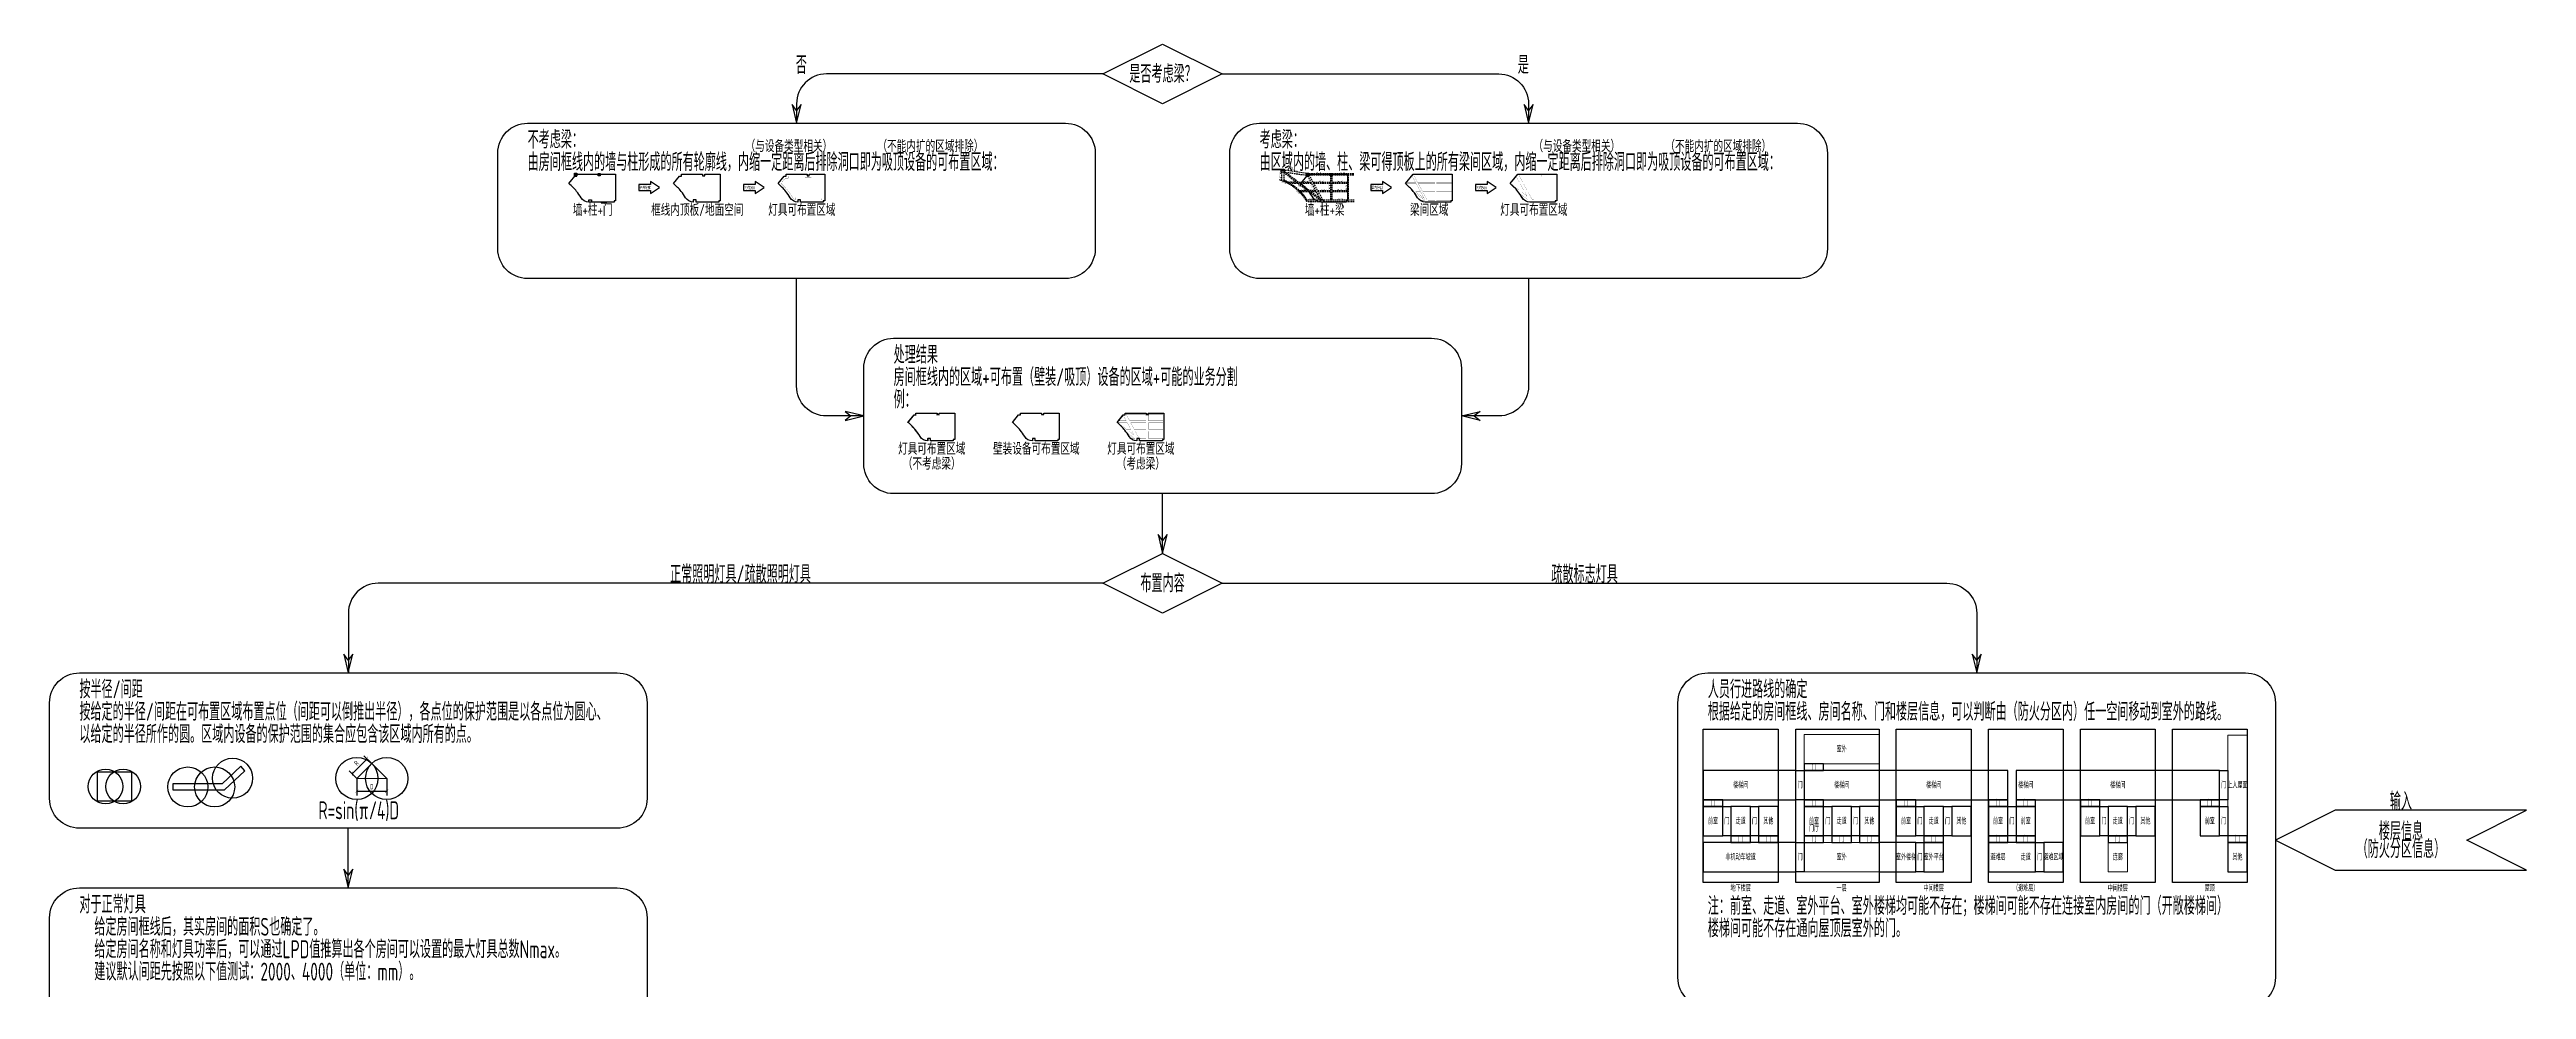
# Model space of a CAD drawing. Header units: millimetres. Extents: x -1582620 to 4754388, y -184455 to 3397362.
# Drawn here: x 1797128 to 2626128, y 2372496 to 2687146 of the extents above; entities that cross this region are included whole.
import ezdxf
from ezdxf.enums import TextEntityAlignment as Align

# ---------------------------------------------------------------- set-up
doc = ezdxf.new("R2010")
doc.units = ezdxf.units.MM
doc.header["$LTSCALE"] = 1000
doc.header["$MEASUREMENT"] = 0
doc.linetypes.add('__覆盖_S20-tplt_TEN25IN7$0$DASHED', pattern=[0.75, 0.5, -0.25])
doc.layers.add('AI-室外安全区域', color=3, linetype='Continuous', lineweight=20, plot=False)
doc.layers.add('套内', color=9, linetype='Continuous', lineweight=20, plot=False)
for name, color, linetype in [('E-UNIV-DIAG', 2, 'Continuous'), ('E-UNIV-NOTE', 6, 'Continuous'), ('E-UNIV-REV', 6, 'Continuous'), ('MJ', 211, 'Continuous'), ('S_BEAM', 4, '__覆盖_S20-tplt_TEN25IN7$0$DASHED'), ('S_BEAM_SECD', 142, '__覆盖_S20-tplt_TEN25IN7$0$DASHED'), ('S_BEAM_SECD_TEXT_HORZ', 9, 'Continuous'), ('S_BEAM_SECD_TEXT_VERT', 211, 'Continuous'), ('S_BEAM_TEXT_HORZ', 7, 'Continuous'), ('S_BEAM_TEXT_VERT', 41, 'Continuous'), ('可布置区域（吸顶）', 3, 'Continuous'), ('可布置区域（壁装）', 5, 'Continuous'), ('房间框线', 30, 'Continuous'), ('门窗框线', 114, 'Continuous')]:
    doc.layers.add(name, color=color, linetype=linetype)
doc.layers.add('柱子', color=7, linetype='Continuous', plot=False)
doc.styles.add('__覆盖_S20-tplt_TEN25IN7$0$TH-STYLE1', font='Tssdeng.shx', dxfattribs={"width": 0.7, "bigfont": 'Tssdchn.shx'})
doc.styles.add('TH-STYLE3', font='tssdeng.shx', dxfattribs={"width": 0.65, "bigfont": 'tssdchn.shx'})
doc.dimstyles.new('E-DIMA100', dxfattribs={"dimscale": 100, "dimtxt": 3.5, "dimasz": 2, "dimexe": 3, "dimexo": 0, "dimgap": 1.25, "dimtad": 1, "dimdec": 1, "dimrnd": 1, "dimdsep": 46, "dimtxsty": 'TH-STYLE3', "dimblk1": 'ARCHTICK', "dimblk2": 'ARCHTICK', "dimsah": 1, "dimcen": 0, "dimclrt": 6, "dimadec": 0, "dimazin": 0, "dimtfac": 1, "dimtdec": 1, "dimtix": 1, "dimtmove": 2, "dimatfit": 3, "dimldrblk": 'ARCHTICK', "dimfxl": 1, "dimtolj": 1, "dimarcsym": 0})

# ---------------------------------------------------------------- blocks, each defined once
blk = doc.blocks.new('_ARCHTICK')
at = {"color": 0, "linetype": 'ByBlock', "const_width": 0.15}
blk.add_lwpolyline([(-0.5, -0.5), (0.5, 0.5)], dxfattribs=at)
blk = doc.blocks.new('*D632')
at = {"layer": 'Defpoints', "color": 0, "transparency": 16777216}
for p in [(1899978, 2443128), (1909978, 2443128), (1909978, 2438881)]:
    blk.add_point(p, dxfattribs=at)
at = {"layer": 'E-UNIV-NOTE', "color": 0, "lineweight": -2, "transparency": 16777216}
for p, q in [((1899978, 2443128), (1899978, 2437381)), ((1899978, 2438881), (1909978, 2438881)), ((1909978, 2443128), (1909978, 2437381))]:
    blk.add_line(p, q, dxfattribs=at)
at = {"layer": 'E-UNIV-NOTE', "color": 0, "lineweight": -2, "transparency": 16777216, "xscale": 1000, "yscale": 1000, "zscale": 1000, "rotation": 180}
blk.add_blockref('_ARCHTICK', (1899978, 2438881), dxfattribs=at)
at = {"layer": 'E-UNIV-NOTE', "color": 0, "lineweight": -2, "transparency": 16777216, "xscale": 1000, "yscale": 1000, "zscale": 1000}
blk.add_blockref('_ARCHTICK', (1909978, 2438881), dxfattribs=at)
at = {"layer": 'E-UNIV-NOTE', "color": 6, "transparency": 16777216, "insert": (1904978, 2440381), "char_height": 1750, "attachment_point": 5, "style": 'TH-STYLE3'}
blk.add_mtext('\\A1;D', dxfattribs=at)
blk = doc.blocks.new('*D633')
at = {"layer": 'Defpoints', "color": 0, "transparency": 16777216}
for p in [(1903431, 2449675), (1904978, 2448128), (1899978, 2443128)]:
    blk.add_point(p, dxfattribs=at)
at = {"layer": 'E-UNIV-NOTE', "color": 0, "lineweight": -2, "transparency": 16777216}
for p, q in [((1899978, 2443128), (1897370, 2445736)), ((1898431, 2444675), (1903431, 2449675)), ((1904978, 2448128), (1902370, 2450736))]:
    blk.add_line(p, q, dxfattribs=at)
at = {"layer": 'E-UNIV-NOTE', "color": 0, "lineweight": -2, "transparency": 16777216, "xscale": 1000, "yscale": 1000, "zscale": 1000}
for p, rotation in [((1903431, 2449675), 45), ((1898431, 2444675), 225)]:
    blk.add_blockref('_ARCHTICK', p, dxfattribs=dict(at, rotation=rotation))
at = {"layer": 'E-UNIV-NOTE', "color": 6, "transparency": 16777216, "insert": (1899870, 2448236), "char_height": 1750, "attachment_point": 5, "rotation": 45, "style": 'TH-STYLE3'}
blk.add_mtext('\\A1;R', dxfattribs=at)

msp = doc.modelspace()

# ---------------------------------------------------------------- linework, layer by layer
at = {"layer": 'AI-室外安全区域', "elevation": 0}
for points in [[(2409443.04, 2457849.56), (2384420.64, 2457849.56), (2384420.64, 2448008.23), (2409443.04, 2448008.23)], [(2532650.15, 2457638.65), (2526162.27, 2457638.65), (2526162.27, 2423903.69), (2532650.15, 2423903.69)], [(2409443.04, 2421692.74), (2384420.64, 2421692.74), (2384420.64, 2411851.41), (2409443.04, 2411851.41)], [(2492581.11, 2421692.74), (2486093.23, 2421692.74), (2486093.23, 2411851.41), (2492581.11, 2411851.41)]]:
    msp.add_lwpolyline(points, close=True, dxfattribs=at)
at = {"layer": 'E-UNIV-DIAG', "elevation": 0}
for points in [[(2169644.22, 2688982), (2189644.22, 2678982), (2169644.22, 2668982), (2149644.22, 2678982)], [(2169644.22, 2518482), (2189644.22, 2508482), (2169644.22, 2498482), (2149644.22, 2508482)], [(1897127.73, 2478473.75), (1898627.73, 2484749.99), (1897127.73, 2482749.99), (1895627.73, 2484749.99)]]:
    msp.add_lwpolyline(points, close=True, dxfattribs=at)
for points in [[(2149644.22, 2678982), (2057144.22, 2678982, 0.414213562), (2047144.22, 2668982), (2047144.22, 2662482)], [(2189644.22, 2678982), (2282144.22, 2678982, -0.414213562), (2292144.22, 2668982), (2292144.22, 2662482)], [(2069644.22, 2564482), (2057144.22, 2564482, -0.414213562), (2047144.22, 2574482), (2047144.22, 2610482)], [(2292144.22, 2610482), (2292144.22, 2574482, -0.414213562), (2282144.22, 2564482), (2269644.22, 2564482)], [(2149644.22, 2508482), (1907144.22, 2508482, 0.414213562), (1897144.22, 2498482), (1897144.22, 2478473.75)], [(2189644.22, 2508482), (2432144.22, 2508482, -0.414213562), (2442144.22, 2498482), (2442144.22, 2478473.75)]]:
    msp.add_lwpolyline(points, format="xyb", dxfattribs=at)
for points in [[(2137144.22, 2610482), (1957144.22, 2610482, -0.414213562), (1947144.22, 2620482), (1947144.22, 2652482, -0.414213562), (1957144.22, 2662482), (2137144.22, 2662482, -0.414213562), (2147144.22, 2652482), (2147144.22, 2620482, -0.414213562)], [(2382144.22, 2610482), (2202144.22, 2610482, -0.414213562), (2192144.22, 2620482), (2192144.22, 2652482, -0.414213562), (2202144.22, 2662482), (2382144.22, 2662482, -0.414213562), (2392144.22, 2652482), (2392144.22, 2620482, -0.414213562)], [(2259644.22, 2538482), (2079644.22, 2538482, -0.414213562), (2069644.22, 2548482), (2069644.22, 2580482, -0.414213562), (2079644.22, 2590482), (2259644.22, 2590482, -0.414213562), (2269644.22, 2580482), (2269644.22, 2548482, -0.414213562)], [(1987127.73, 2426473.75), (1807127.73, 2426473.75, -0.414213562), (1797127.73, 2436473.75), (1797127.73, 2468473.75, -0.414213562), (1807127.73, 2478473.75), (1987127.73, 2478473.75, -0.414213562), (1997127.73, 2468473.75), (1997127.73, 2436473.75, -0.414213562)], [(2532127.73, 2366473.75), (2352127.73, 2366473.75, -0.414213562), (2342127.73, 2376473.75), (2342127.73, 2468473.75, -0.414213562), (2352127.73, 2478473.75), (2532127.73, 2478473.75, -0.414213562), (2542127.73, 2468473.75), (2542127.73, 2376473.75, -0.414213562)], [(1987127.73, 2294473.75), (1807127.73, 2294473.75, -0.414213562), (1797127.73, 2304473.75), (1797127.73, 2396473.75, -0.414213562), (1807127.73, 2406473.75), (1987127.73, 2406473.75, -0.414213562), (1997127.73, 2396473.75), (1997127.73, 2304473.75, -0.414213562)]]:
    msp.add_lwpolyline(points, format="xyb", close=True, dxfattribs=at)
for points in [[(2047144.22, 2662482), (2048644.22, 2668758.24), (2047144.22, 2666758.24), (2045644.22, 2668758.24), (2047144.22, 2662482)], [(2292144.22, 2662482), (2293644.22, 2668758.24), (2292144.22, 2666758.24), (2290644.22, 2668758.24), (2292144.22, 2662482)], [(2069644.22, 2564482), (2063367.98, 2565982), (2065367.98, 2564482), (2063367.98, 2562982), (2069644.22, 2564482)], [(2269644.22, 2564482), (2275920.47, 2565982), (2273920.47, 2564482), (2275920.47, 2562982), (2269644.22, 2564482)], [(2169644.22, 2518482), (2169644.22, 2538482)], [(2169644.22, 2518482), (2171144.22, 2524758.24), (2169644.22, 2522758.24), (2168144.22, 2524758.24), (2169644.22, 2518482)], [(2442144.22, 2478473.75), (2443644.22, 2484749.99), (2442144.22, 2482749.99), (2440644.22, 2484749.99), (2442144.22, 2478473.75)], [(1897127.73, 2406473.75), (1897127.73, 2426473.75)], [(1897127.73, 2406473.75), (1898627.73, 2412749.99), (1897127.73, 2410749.99), (1895627.73, 2412749.99), (1897127.73, 2406473.75)]]:
    msp.add_lwpolyline(points, dxfattribs=at)
at = {"layer": 'E-UNIV-DIAG', "color": 3, "elevation": 0}
msp.add_lwpolyline([(2562127.73, 2412473.75), (2626127.73, 2412473.75), (2606127.73, 2422473.75), (2626127.73, 2432473.75), (2562127.73, 2432473.75), (2542127.73, 2422473.75)], close=True, dxfattribs=at)
at = {"layer": 'E-UNIV-NOTE', "elevation": 0}
for points in [[(2001306.76, 2640965.58), (1998306.76, 2642965.58), (1998306.76, 2641965.58), (1994338.13, 2641965.58), (1994338.13, 2639965.58), (1998306.76, 2639965.58), (1998306.76, 2638965.58), (2001306.76, 2640965.58)], [(2036306.76, 2640965.58), (2033306.76, 2642965.58), (2033306.76, 2641965.58), (2029338.13, 2641965.58), (2029338.13, 2639965.58), (2033306.76, 2639965.58), (2033306.76, 2638965.58), (2036306.76, 2640965.58)], [(2246306.76, 2640965.58), (2243306.76, 2642965.58), (2243306.76, 2641965.58), (2239338.13, 2641965.58), (2239338.13, 2639965.58), (2243306.76, 2639965.58), (2243306.76, 2638965.58), (2246306.76, 2640965.58)], [(2281306.76, 2640965.58), (2278306.76, 2642965.58), (2278306.76, 2641965.58), (2274338.13, 2641965.58), (2274338.13, 2639965.58), (2278306.76, 2639965.58), (2278306.76, 2638965.58), (2281306.76, 2640965.58)]]:
    msp.add_lwpolyline(points, dxfattribs=at)
at = {"layer": 'E-UNIV-REV', "const_width": 50, "elevation": 0}
for points in [[(2253174.71, 2644765.58), (2253007.98, 2644765.58), (2251242.67, 2642615.58), (2254344.13, 2642615.58)], [(2260844.4, 2644915.59), (2260694.4, 2644915.59), (2260694.4, 2645215.58), (2253644.42, 2645215.58), (2253644.42, 2645157.75), (2255027.14, 2642615.58), (2260844.4, 2642615.58)], [(2266494.4, 2645215.57), (2261394.4, 2645215.57), (2261394.4, 2644915.59), (2261244.4, 2644915.59), (2261244.4, 2642615.58), (2266494.4, 2642615.58)], [(2256030.27, 2639515.58), (2254349.59, 2639515.58), (2257208.17, 2637349.99)], [(2260844.4, 2642315.58), (2255190.32, 2642315.58), (2256550.11, 2639815.58), (2260844.4, 2639815.58)], [(2260844.4, 2639515.58), (2256713.28, 2639515.58), (2258154.66, 2636865.58), (2258494.4, 2636865.58), (2258494.4, 2636715.57), (2260844.4, 2636715.57)], [(2266494.4, 2642315.58), (2261244.4, 2642315.58), (2261244.4, 2639815.58), (2266494.4, 2639815.58)], [(2266494.4, 2639515.58), (2261244.4, 2639515.58), (2261244.4, 2636715.57), (2266494.4, 2636715.57)]]:
    msp.add_lwpolyline(points, close=True, dxfattribs=at)
for points in [[(2254507.31, 2642315.58), (2250996.34, 2642315.58), (2250961.89, 2642273.62, -0.022146627), (2252178.58, 2641160.29), (2253953.6, 2639815.58), (2255867.1, 2639815.58)], [(2253687.19, 2639515.58), (2253642.32, 2639515.58, -0.032328056), (2255018.29, 2637523.56, 0.090285864), (2255726.86, 2636715.57), (2257383.2, 2636715.57)]]:
    msp.add_lwpolyline(points, format="xyb", close=True, dxfattribs=at)
at = {"layer": 'MJ', "elevation": 0}
for points in [[(2350618.87, 2459624.72), (2375641.26, 2459624.72), (2375641.26, 2408287.14), (2350618.87, 2408287.14)], [(2381641.26, 2459624.72), (2409443.04, 2459624.72), (2409443.04, 2408287.14), (2381641.26, 2408287.14)], [(2415222.42, 2459624.72), (2440244.81, 2459624.72), (2440244.81, 2408287.14), (2415222.42, 2408287.14)], [(2446024.2, 2459624.72), (2471046.59, 2459624.72), (2471046.59, 2408287.14), (2446024.2, 2408287.14)], [(2476825.97, 2459624.72), (2501848.37, 2459624.72), (2501848.37, 2408287.14), (2476825.97, 2408287.14)], [(2507627.75, 2459624.72), (2532650.15, 2459624.72), (2532650.15, 2408287.14), (2507627.75, 2408287.14)]]:
    msp.add_lwpolyline(points, close=True, dxfattribs=at)
at = {"layer": 'S_BEAM'}
for p, q in [((2209444.35, 2646115.62, 0), (2209444.35, 2643292.62, 0)), ((2217844.42, 2644969.17, 0), (2209819.47, 2646115.62, 0)), ((2222594.4, 2636555.56, 0), (2209975.14, 2646115.62, 0)), ((2210244.36, 2646115.62, 0), (2210244.34, 2642980.68, 0)), ((2217844.42, 2645676.28, 0), (2210294.35, 2646754.89, 0)), ((2222847.61, 2636865.57, 0), (2210294.35, 2646375.63, 0)), ((2218093.13, 2644915.57, 0), (2222594.4, 2636639.9, 0)), ((2218293.93, 2645612.06, 0), (2218644.42, 2645561.99, 0)), ((2218644.42, 2645615.58, 0), (2225694.4, 2645615.58, 0)), ((2218644.42, 2645215.58, 0), (2225694.4, 2645215.58, 0)), ((2218644.42, 2645157.75, 0), (2223154.66, 2636865.58, 0)), ((2225844.4, 2644915.58, 0), (2225844.4, 2636715.57, 0)), ((2226244.4, 2644915.58, 0), (2226244.4, 2636715.57, 0)), ((2226394.4, 2645615.57, 0), (2233744.4, 2645615.57, 0)), ((2226394.4, 2645215.57, 0), (2233744.4, 2645215.57, 0)), ((2222594.4, 2636715.57, 0), (2217694.9, 2636715.57, 0)), ((2233744.4, 2636715.57, 0), (2223494.4, 2636715.57, 0)), ((2222594.4, 2636115.57, 0), (2218057.69, 2636115.57, 0)), ((2233744.4, 2636115.57, 0), (2223494.4, 2636115.57, 0))]:
    msp.add_line(p, q, dxfattribs=at)
at = {"layer": 'S_BEAM_SECD'}
for p, q in [((2231494.4, 2645215.57, 0), (2231494.4, 2636715.57, 0)), ((2231794.4, 2645215.57, 0), (2231794.4, 2636715.57, 0)), ((2214595.19, 2642615.58, 0), (2211051.13, 2642615.58, 0)), ((2214991.19, 2642315.58, 0), (2211638.71, 2642315.58, 0)), ((2218291.19, 2639815.58, 0), (2215117.65, 2639815.58, 0)), ((2219344.13, 2642615.58, 0), (2215257.6, 2642615.58, 0)), ((2218687.19, 2639515.58, 0), (2215428.76, 2639515.58, 0)), ((2219507.31, 2642315.58, 0), (2215653.6, 2642315.58, 0)), ((2220867.1, 2639815.58, 0), (2218953.6, 2639815.58, 0)), ((2221030.27, 2639515.58, 0), (2219349.59, 2639515.58, 0)), ((2225844.4, 2642615.58, 0), (2220027.14, 2642615.58, 0)), ((2225844.4, 2642315.58, 0), (2220190.32, 2642315.58, 0)), ((2225844.4, 2639815.58, 0), (2221550.11, 2639815.58, 0)), ((2225844.4, 2639515.58, 0), (2221713.28, 2639515.58, 0)), ((2231494.4, 2642615.58, 0), (2226244.4, 2642615.58, 0)), ((2231494.4, 2642315.58, 0), (2226244.4, 2642315.58, 0)), ((2231494.4, 2639815.58, 0), (2226244.4, 2639815.58, 0)), ((2231494.4, 2639515.58, 0), (2226244.4, 2639515.58, 0))]:
    msp.add_line(p, q, dxfattribs=at)
for centre, radius, start, end in [((2203870.5, 2627844.8, 0), 16421.99, 30.2411046, 72.60745021), ((2203886.23, 2627856.81, 0), 16806.01, 61.42392409, 67.76549417), ((2203886.23, 2627856.81, 0), 16706.01, 31.60574383, 59.93805764)]:
    msp.add_arc(centre, radius, start, end, dxfattribs=at)
at = {"layer": '可布置区域（吸顶）', "const_width": 50, "elevation": 0}
for points in [[(2055394.4, 2636765.58), (2049194.4, 2636765.58), (2049194.4, 2637565.58), (2046894.4, 2637565.58), (2046894.4, 2636873.81, -0.182731447), (2045618.74, 2637883.36, 0.034911741), (2044066.08, 2640106.56, 0.023703058), (2042825.88, 2641501.24, 0.015972442), (2041935.07, 2642355.77), (2043338.96, 2644065.58), (2044344.42, 2644065.58), (2044344.42, 2644715.58), (2049994.4, 2644715.58), (2049994.4, 2644215.59), (2052094.4, 2644215.59), (2052094.4, 2644715.58), (2055894.4, 2644715.58), (2055894.4, 2637215.58), (2055394.4, 2637215.58)], [(2289388.42, 2642115.58), (2286452.94, 2642115.58, -0.01561306), (2287310.26, 2641311.44), (2289020.8, 2640015.58), (2290530.64, 2640015.58)], [(2289565.99, 2638598.91, -0.015253322), (2290189.85, 2637626.36, 0.084109078), (2290797.92, 2636915.57), (2291788, 2636915.57)], [(2099369.77, 2556311.11), (2092169.77, 2556311.11), (2092169.77, 2557111.11), (2090869.77, 2557111.11), (2090869.77, 2556318.06, -0.244834107), (2088665.22, 2557671.89, 0.034911741), (2087152.48, 2559837.91, 0.023703058), (2085943.77, 2561197.18, 0.022317977), (2084716.9, 2562344.56), (2086577.92, 2564611.11), (2087319.78, 2564611.11), (2087319.78, 2565261.11), (2093969.77, 2565261.11), (2093969.77, 2564761.12), (2095069.77, 2564761.12), (2095069.77, 2565261.11), (2099869.77, 2565261.11), (2099869.77, 2556761.11), (2099369.77, 2556761.11)], [(2157863.79, 2562161.11), (2154928.31, 2562161.11, -0.01561306), (2155785.63, 2561356.97), (2157496.17, 2560061.11), (2159006.01, 2560061.11)], [(2158041.36, 2558644.43, -0.015253322), (2158665.22, 2557671.89, 0.084109078), (2159273.29, 2556961.09), (2160263.36, 2556961.09)]]:
    msp.add_lwpolyline(points, format="xyb", close=True, dxfattribs=at)
for points in [[(2288074.44, 2644531.35), (2286665.66, 2642815.58), (2289007.68, 2642815.58)], [(2295644.4, 2644715.59), (2295494.4, 2644715.59), (2295494.4, 2645015.58), (2288949.41, 2645015.58), (2290146.03, 2642815.58), (2295644.4, 2642815.58)], [(2301294.4, 2645015.57), (2296594.4, 2645015.57), (2296594.4, 2644715.59), (2296444.4, 2644715.59), (2296444.4, 2642815.58), (2301294.4, 2642815.58)], [(2290911.39, 2639315.58), (2289944.8, 2639315.58), (2291588.82, 2638070.11)], [(2295644.4, 2642115.58), (2290526.77, 2642115.58), (2291669, 2640015.58), (2295644.4, 2640015.58)], [(2295644.4, 2639315.58), (2292049.74, 2639315.58), (2293273.55, 2637065.58), (2293694.4, 2637065.58), (2293694.4, 2636915.57), (2295644.4, 2636915.57)], [(2301294.4, 2642115.58), (2296444.4, 2642115.58), (2296444.4, 2640015.58), (2301294.4, 2640015.58)], [(2301294.4, 2639315.58), (2296444.4, 2639315.58), (2296444.4, 2636915.57), (2301294.4, 2636915.57)], [(2156549.81, 2564576.88), (2155141.03, 2562861.11), (2157483.05, 2562861.11)], [(2164119.77, 2564761.12), (2163969.77, 2564761.12), (2163969.77, 2565061.11), (2157424.78, 2565061.11), (2158621.4, 2562861.11), (2164119.77, 2562861.11)], [(2164119.77, 2562161.11), (2159002.14, 2562161.11), (2160144.36, 2560061.11), (2164119.77, 2560061.11)], [(2169769.77, 2565061.09), (2165069.77, 2565061.09), (2165069.77, 2564761.12), (2164919.77, 2564761.12), (2164919.77, 2562861.11), (2169769.77, 2562861.11)], [(2169769.77, 2562161.11), (2164919.77, 2562161.11), (2164919.77, 2560061.11), (2169769.77, 2560061.11)], [(2159386.75, 2559361.11), (2158420.17, 2559361.11), (2160064.19, 2558115.63)], [(2164119.77, 2559361.11), (2160525.11, 2559361.11), (2161748.92, 2557111.11), (2162169.77, 2557111.11), (2162169.77, 2556961.09), (2164119.77, 2556961.09)], [(2169769.77, 2559361.11), (2164919.77, 2559361.11), (2164919.77, 2556961.09), (2169769.77, 2556961.09)]]:
    msp.add_lwpolyline(points, close=True, dxfattribs=at)
at = {"layer": '可布置区域（吸顶）'}
for centre, radius in [((1815866.24, 2440416.32, 0), 5800), ((1821766.24, 2440416.32, 0), 5800), ((1843395.69, 2440292.49, 0), 6700), ((1852395.69, 2440292.49, 0), 6700), ((1858386.47, 2443221.51, 0), 6700), ((1899978.29, 2443127.92, 0), 7071.07), ((1909978.29, 2443127.92, 0), 7071.07)]:
    msp.add_circle(centre, radius, dxfattribs=at)
at = {"layer": '可布置区域（壁装）', "const_width": 50, "elevation": 0}
msp.add_lwpolyline([(2130189.65, 2556111.11), (2126969.77, 2556111.11), (2126969.77, 2556911.11), (2126069.77, 2556911.11), (2126069.77, 2556111.11), (2126066.57, 2556111.11, -0.263559575), (2123493.66, 2557569.08, 0.034911741), (2121996.9, 2559712.24, 0.023703058), (2120800.78, 2561057.34, 0.024950908), (2119437.26, 2562319.14), (2121483.35, 2564811.11), (2122119.78, 2564811.11), (2122119.78, 2565461.11), (2129169.77, 2565461.11), (2129169.77, 2564961.12), (2129869.77, 2564961.12), (2129869.77, 2565461.11), (2135069.77, 2565461.11), (2135069.77, 2556561.11), (2134569.77, 2556561.11), (2134569.77, 2556111.11), (2131989.65, 2556111.11)], format="xyb", dxfattribs=at)
at = {"layer": '套内', "elevation": 0}
for points in [[(1899978.29, 2443127.92), (1904978.29, 2448127.92)], [(1909978.29, 2443127.92), (1904978.29, 2448127.92)], [(1899978.29, 2443127.92), (1909978.29, 2443127.92)]]:
    msp.add_lwpolyline(points, dxfattribs=at)
at = {"layer": '房间框线', "elevation": 0}
for points in [[(1973541.68, 2645415.58), (1986594.4, 2645415.58), (1986594.4, 2636515.58), (1986094.4, 2636515.58), (1986094.4, 2636065.58), (1977591.2, 2636065.58, -0.263559575), (1975018.29, 2637523.56, 0.034911741), (1973521.53, 2639666.71, 0.023703058), (1972325.41, 2641011.82, 0.024950908), (1970961.89, 2642273.62)], [(2021094.4, 2636065.58), (2013494.4, 2636065.58), (2013494.4, 2636865.58), (2012594.4, 2636865.58), (2012594.4, 2636065.58), (2012591.2, 2636065.58, -0.263559575), (2010018.29, 2637523.56, 0.034911741), (2008521.53, 2639666.71, 0.023703058), (2007325.41, 2641011.82, 0.024950908), (2005961.89, 2642273.62), (2008007.98, 2644765.58), (2008644.42, 2644765.58), (2008644.42, 2645415.58), (2015694.4, 2645415.58), (2015694.4, 2644915.59), (2016394.4, 2644915.59), (2016394.4, 2645415.58), (2021594.4, 2645415.58), (2021594.4, 2636515.58), (2021094.4, 2636515.58)], [(2056094.4, 2636065.58), (2048494.4, 2636065.58), (2048494.4, 2636865.58), (2047594.4, 2636865.58), (2047594.4, 2636065.58), (2047591.2, 2636065.58, -0.263559575), (2045018.29, 2637523.56, 0.034911741), (2043521.53, 2639666.71, 0.023703058), (2042325.41, 2641011.82, 0.024950908), (2040961.89, 2642273.62), (2043007.98, 2644765.58), (2043644.42, 2644765.58), (2043644.42, 2645415.58), (2050694.4, 2645415.58), (2050694.4, 2644915.59), (2051394.4, 2644915.59), (2051394.4, 2645415.58), (2056594.4, 2645415.58), (2056594.4, 2636515.58), (2056094.4, 2636515.58)], [(2218541.68, 2645415.58), (2231594.4, 2645415.58), (2231594.4, 2636515.58), (2231094.4, 2636515.58), (2231094.4, 2636065.58), (2222591.2, 2636065.58, -0.263559575), (2220018.29, 2637523.56, 0.034911741), (2218521.53, 2639666.71, 0.023703058), (2217325.41, 2641011.82, 0.024950908), (2215961.89, 2642273.62)], [(2253541.68, 2645415.58), (2266594.4, 2645415.58), (2266594.4, 2636515.58), (2266094.4, 2636515.58), (2266094.4, 2636065.58), (2257591.2, 2636065.58, -0.263559575), (2255018.29, 2637523.56, 0.034911741), (2253521.53, 2639666.71, 0.023703058), (2252325.41, 2641011.82, 0.024950908), (2250961.89, 2642273.62)], [(2288541.68, 2645415.58), (2301594.4, 2645415.58), (2301594.4, 2636515.58), (2301094.4, 2636515.58), (2301094.4, 2636065.58), (2292591.2, 2636065.58, -0.263559575), (2290018.29, 2637523.56, 0.034911741), (2288521.53, 2639666.71, 0.023703058), (2287325.41, 2641011.82, 0.024950908), (2285961.89, 2642273.62)], [(2099569.77, 2556111.11), (2091969.77, 2556111.11), (2091969.77, 2556911.11), (2091069.77, 2556911.11), (2091069.77, 2556111.11), (2091066.57, 2556111.11, -0.263559575), (2088493.66, 2557569.08, 0.034911741), (2086996.9, 2559712.24, 0.023703058), (2085800.78, 2561057.34, 0.024950908), (2084437.26, 2562319.14), (2086483.35, 2564811.11), (2087119.78, 2564811.11), (2087119.78, 2565461.11), (2094169.77, 2565461.11), (2094169.77, 2564961.12), (2094869.77, 2564961.12), (2094869.77, 2565461.11), (2100069.77, 2565461.11), (2100069.77, 2556561.11), (2099569.77, 2556561.11)], [(2134569.77, 2556111.11), (2126969.77, 2556111.11), (2126969.77, 2556911.11), (2126069.77, 2556911.11), (2126069.77, 2556111.11), (2126066.57, 2556111.11, -0.263559575), (2123493.66, 2557569.08, 0.034911741), (2121996.9, 2559712.24, 0.023703058), (2120800.78, 2561057.34, 0.024950908), (2119437.26, 2562319.14), (2121483.35, 2564811.11), (2122119.78, 2564811.11), (2122119.78, 2565461.11), (2129169.77, 2565461.11), (2129169.77, 2564961.12), (2129869.77, 2564961.12), (2129869.77, 2565461.11), (2135069.77, 2565461.11), (2135069.77, 2556561.11), (2134569.77, 2556561.11)], [(2169569.77, 2556111.11), (2161969.77, 2556111.11), (2161969.77, 2556911.11), (2161069.77, 2556911.11), (2161069.77, 2556111.11), (2161066.57, 2556111.11, -0.263559575), (2158493.66, 2557569.08, 0.034911741), (2156996.9, 2559712.24, 0.023703058), (2155800.78, 2561057.34, 0.024950908), (2154437.26, 2562319.14), (2156483.35, 2564811.11), (2157119.78, 2564811.11), (2157119.78, 2565461.11), (2164169.77, 2565461.11), (2164169.77, 2564961.12), (2164869.77, 2564961.12), (2164869.77, 2565461.11), (2170069.77, 2565461.11), (2170069.77, 2556561.11), (2169569.77, 2556561.11)]]:
    msp.add_lwpolyline(points, format="xyb", close=True, dxfattribs=at)
for points in [[(1861180.08, 2447197.46), (1854854.67, 2441292.49), (1838395.69, 2441292.49), (1838395.69, 2439292.49), (1855643.12, 2439292.49), (1862544.87, 2445735.49)], [(2381641.26, 2445797.29), (2350618.87, 2445797.29), (2350618.87, 2435955.96), (2381641.26, 2435955.96)], [(2452512.07, 2445797.29), (2384420.64, 2445797.29), (2384420.64, 2435955.96), (2452512.07, 2435955.96)], [(2523382.89, 2445797.29), (2455291.46, 2445797.29), (2455291.46, 2435955.96), (2523382.89, 2435955.96)], [(1824616.24, 2445191.32), (1813016.24, 2445191.32), (1813016.24, 2435641.32), (1824616.24, 2435641.32)], [(2357106.74, 2433745.02), (2350618.87, 2433745.02), (2350618.87, 2423903.69), (2357106.74, 2423903.69)], [(2366374, 2433745.02), (2359886.12, 2433745.02), (2359886.12, 2423903.69), (2366374, 2423903.69)], [(2375641.26, 2433745.02), (2369153.38, 2433745.02), (2369153.38, 2423903.69), (2375641.26, 2423903.69)], [(2390908.52, 2433745.02), (2384420.64, 2433745.02), (2384420.64, 2423903.69), (2390908.52, 2423903.69)], [(2400175.78, 2433745.02), (2393687.9, 2433745.02), (2393687.9, 2423903.69), (2400175.78, 2423903.69)], [(2409443.04, 2433745.02), (2402955.16, 2433745.02), (2402955.16, 2423903.69), (2409443.04, 2423903.69)], [(2421710.3, 2433745.02), (2415222.42, 2433745.02), (2415222.42, 2423903.69), (2421710.3, 2423903.69)], [(2430977.56, 2433745.02), (2424489.68, 2433745.02), (2424489.68, 2423903.69), (2430977.56, 2423903.69)], [(2440244.81, 2433745.02), (2433756.94, 2433745.02), (2433756.94, 2423903.69), (2440244.81, 2423903.69)], [(2452512.07, 2433745.02), (2446024.2, 2433745.02), (2446024.2, 2423903.69), (2452512.07, 2423903.69)], [(2461779.33, 2433745.02), (2455291.46, 2433745.02), (2455291.46, 2423903.69), (2461779.33, 2423903.69)], [(2483313.85, 2433745.02), (2476825.97, 2433745.02), (2476825.97, 2423903.69), (2483313.85, 2423903.69)], [(2492581.11, 2433745.02), (2486093.23, 2433745.02), (2486093.23, 2423903.69), (2492581.11, 2423903.69)], [(2501848.37, 2433745.02), (2495360.49, 2433745.02), (2495360.49, 2423903.69), (2501848.37, 2423903.69)], [(2523382.89, 2433745.02), (2516895.01, 2433745.02), (2516895.01, 2423903.69), (2523382.89, 2423903.69)], [(2381641.26, 2421692.74), (2350618.87, 2421692.74), (2350618.87, 2411851.41), (2381641.26, 2411851.41)], [(2421710.3, 2421692.74), (2409443.04, 2421692.74), (2409443.04, 2411851.41), (2421710.3, 2411851.41)], [(2430977.56, 2421692.74), (2424489.68, 2421692.74), (2424489.68, 2411851.41), (2430977.56, 2411851.41)], [(2461779.33, 2421692.74), (2446024.2, 2421692.74), (2446024.2, 2411851.41), (2461779.33, 2411851.41)], [(2471046.59, 2421692.74), (2464558.71, 2421692.74), (2464558.71, 2411851.41), (2471046.59, 2411851.41)], [(2532650.15, 2421692.74), (2526162.27, 2421692.74), (2526162.27, 2411851.41), (2532650.15, 2411851.41)]]:
    msp.add_lwpolyline(points, close=True, dxfattribs=at)
at = {"layer": '柱子', "elevation": 0}
for points in [[(1973644.42, 2645615.58), (1972844.42, 2645615.58), (1972844.42, 2645765.58), (1973644.42, 2645765.58), (1973644.42, 2645615.58)], [(1972844.42, 2645615.58), (1973644.42, 2645615.58), (1973644.42, 2644915.58), (1972844.42, 2644915.58)], [(1973644.42, 2644915.58), (1972844.42, 2644915.58), (1972844.42, 2644765.58), (1973644.42, 2644765.58), (1973644.42, 2644915.58)], [(1980694.4, 2645615.59), (1981394.4, 2645615.59), (1981394.4, 2644915.59), (1980694.4, 2644915.59)], [(2209394.35, 2647115.64), (2210394.4, 2647115.64), (2210394.4, 2646115.64), (2209394.35, 2646115.64)], [(2209394.35, 2646815.64), (2210294.35, 2646815.64), (2210294.35, 2646115.64), (2209394.35, 2646115.64)], [(2209394.35, 2646815.64), (2210294.35, 2646815.64), (2210294.35, 2646115.64), (2209394.35, 2646115.64)], [(2218644.42, 2645615.58), (2217844.42, 2645615.58), (2217844.42, 2645765.58), (2218644.42, 2645765.58), (2218644.42, 2645615.58)], [(2217844.42, 2645615.58), (2218644.42, 2645615.58), (2218644.42, 2644915.58), (2217844.42, 2644915.58)], [(2218644.42, 2644915.58), (2217844.42, 2644915.58), (2217844.42, 2644765.58), (2218644.42, 2644765.58), (2218644.42, 2644915.58)], [(2225694.4, 2645615.59), (2226394.4, 2645615.59), (2226394.4, 2644915.59), (2225694.4, 2644915.59)], [(1977594.4, 2636865.58), (1978494.4, 2636865.58), (1978494.4, 2636065.58), (1977594.4, 2636065.58)], [(2222594.4, 2636865.58), (2223494.4, 2636865.58), (2223494.4, 2636065.58), (2222594.4, 2636065.58)]]:
    msp.add_lwpolyline(points, close=True, dxfattribs=at)
at = {"layer": '门窗框线', "elevation": 0}
for points in [[(1983514.28, 2636065.58), (1981714.28, 2636065.58), (1981714.28, 2635865.58), (1983514.28, 2635865.58)], [(2381641.26, 2445797.29), (2384420.64, 2445797.29), (2384420.64, 2435955.96), (2381641.26, 2435955.96)], [(2390908.52, 2448008.23), (2384420.64, 2448008.23), (2384420.64, 2445797.29), (2390908.52, 2445797.29)], [(2523382.89, 2445797.29), (2526162.27, 2445797.29), (2526162.27, 2435955.96), (2523382.89, 2435955.96)], [(2357106.74, 2435955.96), (2350618.87, 2435955.96), (2350618.87, 2433745.02), (2357106.74, 2433745.02)], [(2357106.74, 2433745.02), (2359886.12, 2433745.02), (2359886.12, 2423903.69), (2357106.74, 2423903.69)], [(2366374, 2433745.02), (2369153.38, 2433745.02), (2369153.38, 2423903.69), (2366374, 2423903.69)], [(2390908.52, 2435955.96), (2384420.64, 2435955.96), (2384420.64, 2433745.02), (2390908.52, 2433745.02)], [(2390908.52, 2433745.02), (2393687.9, 2433745.02), (2393687.9, 2423903.69), (2390908.52, 2423903.69)], [(2400175.78, 2433745.02), (2402955.16, 2433745.02), (2402955.16, 2423903.69), (2400175.78, 2423903.69)], [(2421710.3, 2435955.96), (2415222.42, 2435955.96), (2415222.42, 2433745.02), (2421710.3, 2433745.02)], [(2421710.3, 2433745.02), (2424489.68, 2433745.02), (2424489.68, 2423903.69), (2421710.3, 2423903.69)], [(2430977.56, 2433745.02), (2433756.94, 2433745.02), (2433756.94, 2423903.69), (2430977.56, 2423903.69)], [(2452512.07, 2435955.96), (2446024.2, 2435955.96), (2446024.2, 2433745.02), (2452512.07, 2433745.02)], [(2452512.07, 2433745.02), (2455291.46, 2433745.02), (2455291.46, 2423903.69), (2452512.07, 2423903.69)], [(2461779.33, 2435955.96), (2455291.46, 2435955.96), (2455291.46, 2433745.02), (2461779.33, 2433745.02)], [(2483313.85, 2435955.96), (2476825.97, 2435955.96), (2476825.97, 2433745.02), (2483313.85, 2433745.02)], [(2483313.85, 2433745.02), (2486093.23, 2433745.02), (2486093.23, 2423903.69), (2483313.85, 2423903.69)], [(2492581.11, 2433745.02), (2495360.49, 2433745.02), (2495360.49, 2423903.69), (2492581.11, 2423903.69)], [(2523382.89, 2435955.96), (2516895.01, 2435955.96), (2516895.01, 2433745.02), (2523382.89, 2433745.02)], [(2523382.89, 2433745.02), (2526162.27, 2433745.02), (2526162.27, 2423903.69), (2523382.89, 2423903.69)], [(2366374, 2423903.69), (2359886.12, 2423903.69), (2359886.12, 2421692.74), (2366374, 2421692.74)], [(2375641.26, 2423903.69), (2369153.38, 2423903.69), (2369153.38, 2421692.74), (2375641.26, 2421692.74)], [(2381641.26, 2421692.74), (2384420.64, 2421692.74), (2384420.64, 2411851.41), (2381641.26, 2411851.41)], [(2390908.52, 2423903.69), (2384420.64, 2423903.69), (2384420.64, 2421692.74), (2390908.52, 2421692.74)], [(2400175.78, 2423903.69), (2393687.9, 2423903.69), (2393687.9, 2421692.74), (2400175.78, 2421692.74)], [(2409443.04, 2423903.69), (2402955.16, 2423903.69), (2402955.16, 2421692.74), (2409443.04, 2421692.74)], [(2421710.3, 2421692.74), (2424489.68, 2421692.74), (2424489.68, 2411851.41), (2421710.3, 2411851.41)], [(2430977.56, 2423903.69), (2424489.68, 2423903.69), (2424489.68, 2421692.74), (2430977.56, 2421692.74)], [(2452512.07, 2423903.69), (2446024.2, 2423903.69), (2446024.2, 2421692.74), (2452512.07, 2421692.74)], [(2461779.33, 2423903.69), (2455291.46, 2423903.69), (2455291.46, 2421692.74), (2461779.33, 2421692.74)], [(2461779.33, 2421692.74), (2464558.71, 2421692.74), (2464558.71, 2411851.41), (2461779.33, 2411851.41)], [(2492581.11, 2423903.69), (2486093.23, 2423903.69), (2486093.23, 2421692.74), (2492581.11, 2421692.74)], [(2532650.15, 2423903.69), (2526162.27, 2423903.69), (2526162.27, 2421692.74), (2532650.15, 2421692.74)]]:
    msp.add_lwpolyline(points, close=True, dxfattribs=at)

# ---------------------------------------------------------------- texts
at = {"layer": 'E-UNIV-NOTE', "style": 'TH-STYLE3', "width": 0.65}
for s, p in [('否', (2046898.55, 2681982, 0)), ('是', (2288520.6, 2681982, 0)), ('不考虑梁：', (1957144.22, 2656982, 0)), ('由房间框线内的墙与柱形成的所有轮廓线，内缩一定距离后排除洞口即为吸顶设备的可布置区域：', (1957144.22, 2649482, 0)), ('考虑梁：', (2202144.22, 2656982, 0)), ('由区域内的墙、柱、梁可得顶板上的所有梁间区域，内缩一定距离后排除洞口即为吸顶设备的可布置区域：', (2202144.22, 2649482, 0)), ('处理结果', (2079644.22, 2584982, 0)), ('房间框线内的区域+可布置（壁装/吸顶）设备的区域+可能的业务分割', (2079644.22, 2577482, 0)), ('例：', (2079644.22, 2569982, 0)), ('按半径/间距', (1807127.73, 2472973.75, 0)), ('人员行进路线的确定', (2352127.73, 2472973.75, 0)), ('按给定的半径/间距在可布置区域布置点位（间距可以倒推出半径），各点位的保护范围是以各点位为圆心、', (1807127.73, 2465473.75, 0)), ('根据给定的房间框线、房间名称、门和楼层信息，可以判断由（防火分区内）任一空间移动到室外的路线。', (2352127.73, 2465473.75, 0)), ('以给定的半径所作的圆。区域内设备的保护范围的集合应包含该区域内所有的点。', (1807127.73, 2457973.75, 0)), ('R=sin(π/4)D', (1887127.73, 2432473.75, 0)), ('对于正常灯具', (1807127.73, 2400973.75, 0)), ('注：前室、走道、室外平台、室外楼梯均可能不存在；楼梯间可能不存在连接室内房间的门（开敞楼梯间）', (2352127.73, 2400473.75, 0)), ('给定房间框线后，其实房间的面积S也确定了。', (1812127.73, 2393473.75, 0)), ('楼梯间可能不存在通向屋顶层室外的门。', (2352127.73, 2392973.75, 0)), ('给定房间名称和灯具功率后，可以通过LPD值推算出各个房间可以设置的最大灯具总数Nmax。', (1812127.73, 2385973.75, 0)), ('建议默认间距先按照以下值测试：2000、4000（单位：mm）。', (1812127.73, 2378473.75, 0))]:
    msp.add_text(s, height=6000, dxfattribs=at).set_placement(p, align=Align.MIDDLE_LEFT)
for s, height, p in [('是否考虑梁？', 6000, (2169644.22, 2678982, 0)), ('正常照明灯具/疏散照明灯具', 6000, (2028394.22, 2511482, 0)), ('布置内容', 6000, (2169644.22, 2508482, 0)), ('疏散标志灯具', 6000, (2310894.22, 2511482, 0)), ('室外', 2000, (2396931.84, 2452928.9, 0)), ('门', 2000, (2387664.58, 2446858.84, 0)), ('楼梯间', 2000, (2363130.06, 2440876.63, 0)), ('门', 2000, (2383030.95, 2440876.63, 0)), ('楼梯间', 2000, (2396931.84, 2440876.63, 0)), ('楼梯间', 2000, (2427733.62, 2440876.63, 0)), ('楼梯间', 2000, (2458535.39, 2440876.63, 0)), ('楼梯间', 2000, (2489337.17, 2440876.63, 0)), ('门', 2000, (2524772.58, 2440876.63, 0)), ('上人屋面', 2000, (2529406.21, 2440876.63, 0)), ('输入', 6000, (2584127.73, 2435473.75, 0)), ('前室', 2000, (2353862.8, 2428824.35, 0)), ('门', 2000, (2353862.8, 2434806.57, 0)), ('门', 2000, (2358496.43, 2428824.35, 0)), ('走道', 2000, (2363130.06, 2428824.35, 0)), ('门', 2000, (2367763.69, 2428824.35, 0)), ('其他', 2000, (2372397.32, 2428824.35, 0)), ('前室', 2000, (2387664.58, 2428824.35, 0)), ('门', 2000, (2387664.58, 2434806.57, 0)), ('门', 2000, (2392298.21, 2428824.35, 0)), ('走道', 2000, (2396931.84, 2428824.35, 0)), ('门', 2000, (2401565.47, 2428824.35, 0)), ('其他', 2000, (2406199.1, 2428824.35, 0)), ('前室', 2000, (2418466.36, 2428824.35, 0)), ('门', 2000, (2418466.36, 2434806.57, 0)), ('门', 2000, (2423099.99, 2428824.35, 0)), ('走道', 2000, (2427733.62, 2428824.35, 0)), ('门', 2000, (2432367.25, 2428824.35, 0)), ('其他', 2000, (2437000.88, 2428824.35, 0)), ('前室', 2000, (2449268.14, 2428824.35, 0)), ('门', 2000, (2449268.14, 2434806.57, 0)), ('门', 2000, (2453901.76, 2428824.35, 0)), ('前室', 2000, (2458535.39, 2428824.35, 0)), ('门', 2000, (2458535.39, 2434806.57, 0)), ('前室', 2000, (2480069.91, 2428824.35, 0)), ('门', 2000, (2480069.91, 2434806.57, 0)), ('门', 2000, (2484703.54, 2428824.35, 0)), ('走道', 2000, (2489337.17, 2428824.35, 0)), ('门', 2000, (2493970.8, 2428824.35, 0)), ('其他', 2000, (2498604.43, 2428824.35, 0)), ('前室', 2000, (2520138.95, 2428824.35, 0)), ('门', 2000, (2520138.95, 2434806.57, 0)), ('门', 2000, (2524772.58, 2428824.35, 0)), ('楼层信息', 6000, (2584127.73, 2425473.75, 0)), ('门', 2000, (2363130.06, 2422754.29, 0)), ('门', 2000, (2372397.32, 2422754.29, 0)), ('门厅', 2000, (2387664.58, 2426324.35, 0)), ('门', 2000, (2387664.58, 2422754.29, 0)), ('门', 2000, (2396931.84, 2422754.29, 0)), ('门', 2000, (2406199.1, 2422754.29, 0)), ('门', 2000, (2427733.62, 2422754.29, 0)), ('门', 2000, (2449268.14, 2422754.29, 0)), ('门', 2000, (2458535.39, 2422754.29, 0)), ('门', 2000, (2489337.17, 2422754.29, 0)), ('门', 2000, (2529406.21, 2422754.29, 0)), ('（防火分区信息）', 6000, (2584127.73, 2419473.75, 0)), ('非机动车坡道', 2000, (2363130.06, 2416772.08, 0)), ('门', 2000, (2383030.95, 2416772.08, 0)), ('室外', 2000, (2396931.84, 2416772.08, 0)), ('室外楼梯', 2000, (2418466.36, 2416772.08, 0)), ('门', 2000, (2423099.99, 2416772.08, 0)), ('室外平台', 2000, (2427733.62, 2416772.08, 0)), ('避难层', 2000, (2449268.14, 2416772.08, 0)), ('走道', 2000, (2458535.39, 2416772.08, 0)), ('门', 2000, (2463169.02, 2416772.08, 0)), ('避难区域', 2000, (2467802.65, 2416772.08, 0)), ('连廊', 2000, (2489337.17, 2416772.08, 0)), ('其他', 2000, (2529406.21, 2416772.08, 0)), ('地下楼层', 2000, (2363130.06, 2406356.34, 0)), ('一层', 2000, (2396931.84, 2406356.34, 0)), ('中间楼层', 2000, (2427733.62, 2406356.34, 0)), ('（避难层）', 2000, (2458535.39, 2406356.34, 0)), ('中间楼层', 2000, (2489337.17, 2406356.34, 0)), ('屋顶', 2000, (2520138.95, 2406356.34, 0))]:
    msp.add_text(s, height=height, dxfattribs=at).set_placement(p, align=Align.MIDDLE_CENTER)
at = {"layer": 'E-UNIV-NOTE', "style": 'TH-STYLE3', "width": 0.7}
for s, height, p in [('（与设备类型相关）', 4000, (2044600.79, 2655030.57, 0)), ('（不能内扩的区域排除）', 4000, (2091950.21, 2655030.57, 0)), ('（与设备类型相关）', 4000, (2308292.12, 2655030.57, 0)), ('（不能内扩的区域排除）', 4000, (2355641.55, 2655030.57, 0)), ('合并轮廓', 1000, (1996416.58, 2640965.58, 0)), ('内缩200', 1000, (2031416.58, 2640965.58, 0)), ('梁格分割', 1000, (2241416.58, 2640965.58, 0)), ('内缩500', 1000, (2276416.58, 2640965.58, 0)), ('墙+柱+门', 4000, (1978916.58, 2633659.81, 0)), ('框线内顶板/地面空间', 4000, (2013916.58, 2633659.81, 0)), ('灯具可布置区域', 4000, (2048916.58, 2633659.81, 0)), ('墙+柱+梁', 4000, (2223916.58, 2633659.81, 0)), ('梁间区域', 4000, (2258916.58, 2633659.81, 0)), ('灯具可布置区域', 4000, (2293916.58, 2633659.81, 0)), ('灯具可布置区域', 4000, (2092391.95, 2553705.33, 0)), ('壁装设备可布置区域', 4000, (2127391.95, 2553705.33, 0)), ('灯具可布置区域', 4000, (2162391.95, 2553705.33, 0)), ('（不考虑梁）', 4000, (2092391.95, 2548705.33, 0)), ('（考虑梁）', 4000, (2162391.95, 2548705.33, 0))]:
    msp.add_text(s, height=height, dxfattribs=at).set_placement(p, align=Align.MIDDLE)
at = {"layer": 'S_BEAM_SECD_TEXT_HORZ', "style": '__覆盖_S20-tplt_TEN25IN7$0$TH-STYLE1', "width": 0.7}
for p in [(2212126.21, 2642615.58, 0), (2216086.4, 2639815.58, 0), (2216710.1, 2642615.58, 0), (2219077.12, 2639815.58, 0), (2221963.42, 2642615.58, 0), (2222771.65, 2639815.58, 0), (2228083.32, 2642615.58, 0), (2228083.32, 2639815.58, 0)]:
    msp.add_text('300×600', height=450, rotation=0.00002354, dxfattribs=at).set_placement(p, align=Align.BOTTOM_LEFT)
at = {"layer": 'S_BEAM_SECD_TEXT_VERT', "style": '__覆盖_S20-tplt_TEN25IN7$0$TH-STYLE1', "width": 0.7}
for s, rotation, p in [('400×700', 154.1938547, (2211228.89, 2642527.94, 0)), ('300×700', 136.05591126, (2215912.93, 2639015.45, 0)), ('300×700', 90.00002354, (2231494.4, 2640077.44, 0))]:
    msp.add_text(s, height=450, rotation=rotation, dxfattribs=at).set_placement(p, align=Align.BOTTOM_LEFT)
at = {"layer": 'S_BEAM_TEXT_HORZ', "style": '__覆盖_S20-tplt_TEN25IN7$0$TH-STYLE1', "width": 0.7}
for s, rotation, p in [('700×1200', 351.69120863, (2213307.85, 2646324.38, 0)), ('400×700', 359.821533, (2221177.54, 2645615.58, 0)), ('400×700', 359.821533, (2229227.54, 2645615.57, 0)), ('600×700/1000', 359.821533, (2218382.83, 2636715.57, 0)), ('600×1000', 359.821533, (2228095.21, 2636715.57, 0))]:
    msp.add_text(s, height=450, rotation=rotation, dxfattribs=at).set_placement(p, align=Align.BOTTOM_LEFT)
at = {"layer": 'S_BEAM_TEXT_VERT', "style": '__覆盖_S20-tplt_TEN25IN7$0$TH-STYLE1', "width": 0.7}
for s, rotation, p in [('800×800/1000', 90.00002354, (2209445.18, 2643079.88, 0)), ('400×700', 143.76514806, (2216733.26, 2640995.83, 0)), ('600×700', 118.07018643, (2220553.82, 2640391.54, 0)), ('400×700', 90.00002354, (2225844.4, 2640160.76, 0))]:
    msp.add_text(s, height=450, rotation=rotation, dxfattribs=at).set_placement(p, align=Align.BOTTOM_LEFT)

# ---------------------------------------------------------------- dimensions: what is measured, and where the dimension line sits
at = {"layer": 'E-UNIV-NOTE'}
dim = msp.add_aligned_dim(p1=(1899978.29, 2443127.92, 0), p2=(1904978.29, 2448127.92, 0), distance=2188.54, text='R', dimstyle='E-DIMA100', override={"dimscale": 500}, dxfattribs=at)
dim.commit()
dim.dimension.update_dxf_attribs({"geometry": '*D633', "text_midpoint": (1899870.1, 2448236.11, 0)})
dim = msp.add_linear_dim(base=(1909978.29, 2438881.21, 0), p1=(1899978.29, 2443127.92, 0), p2=(1909978.29, 2443127.92, 0), text='D', dimstyle='E-DIMA100', override={"dimscale": 500}, dxfattribs=at)
dim.commit()
dim.dimension.update_dxf_attribs({"geometry": '*D632', "text_midpoint": (1904978.29, 2440381.21, 0)})

doc.saveas('drawing.dxf')
